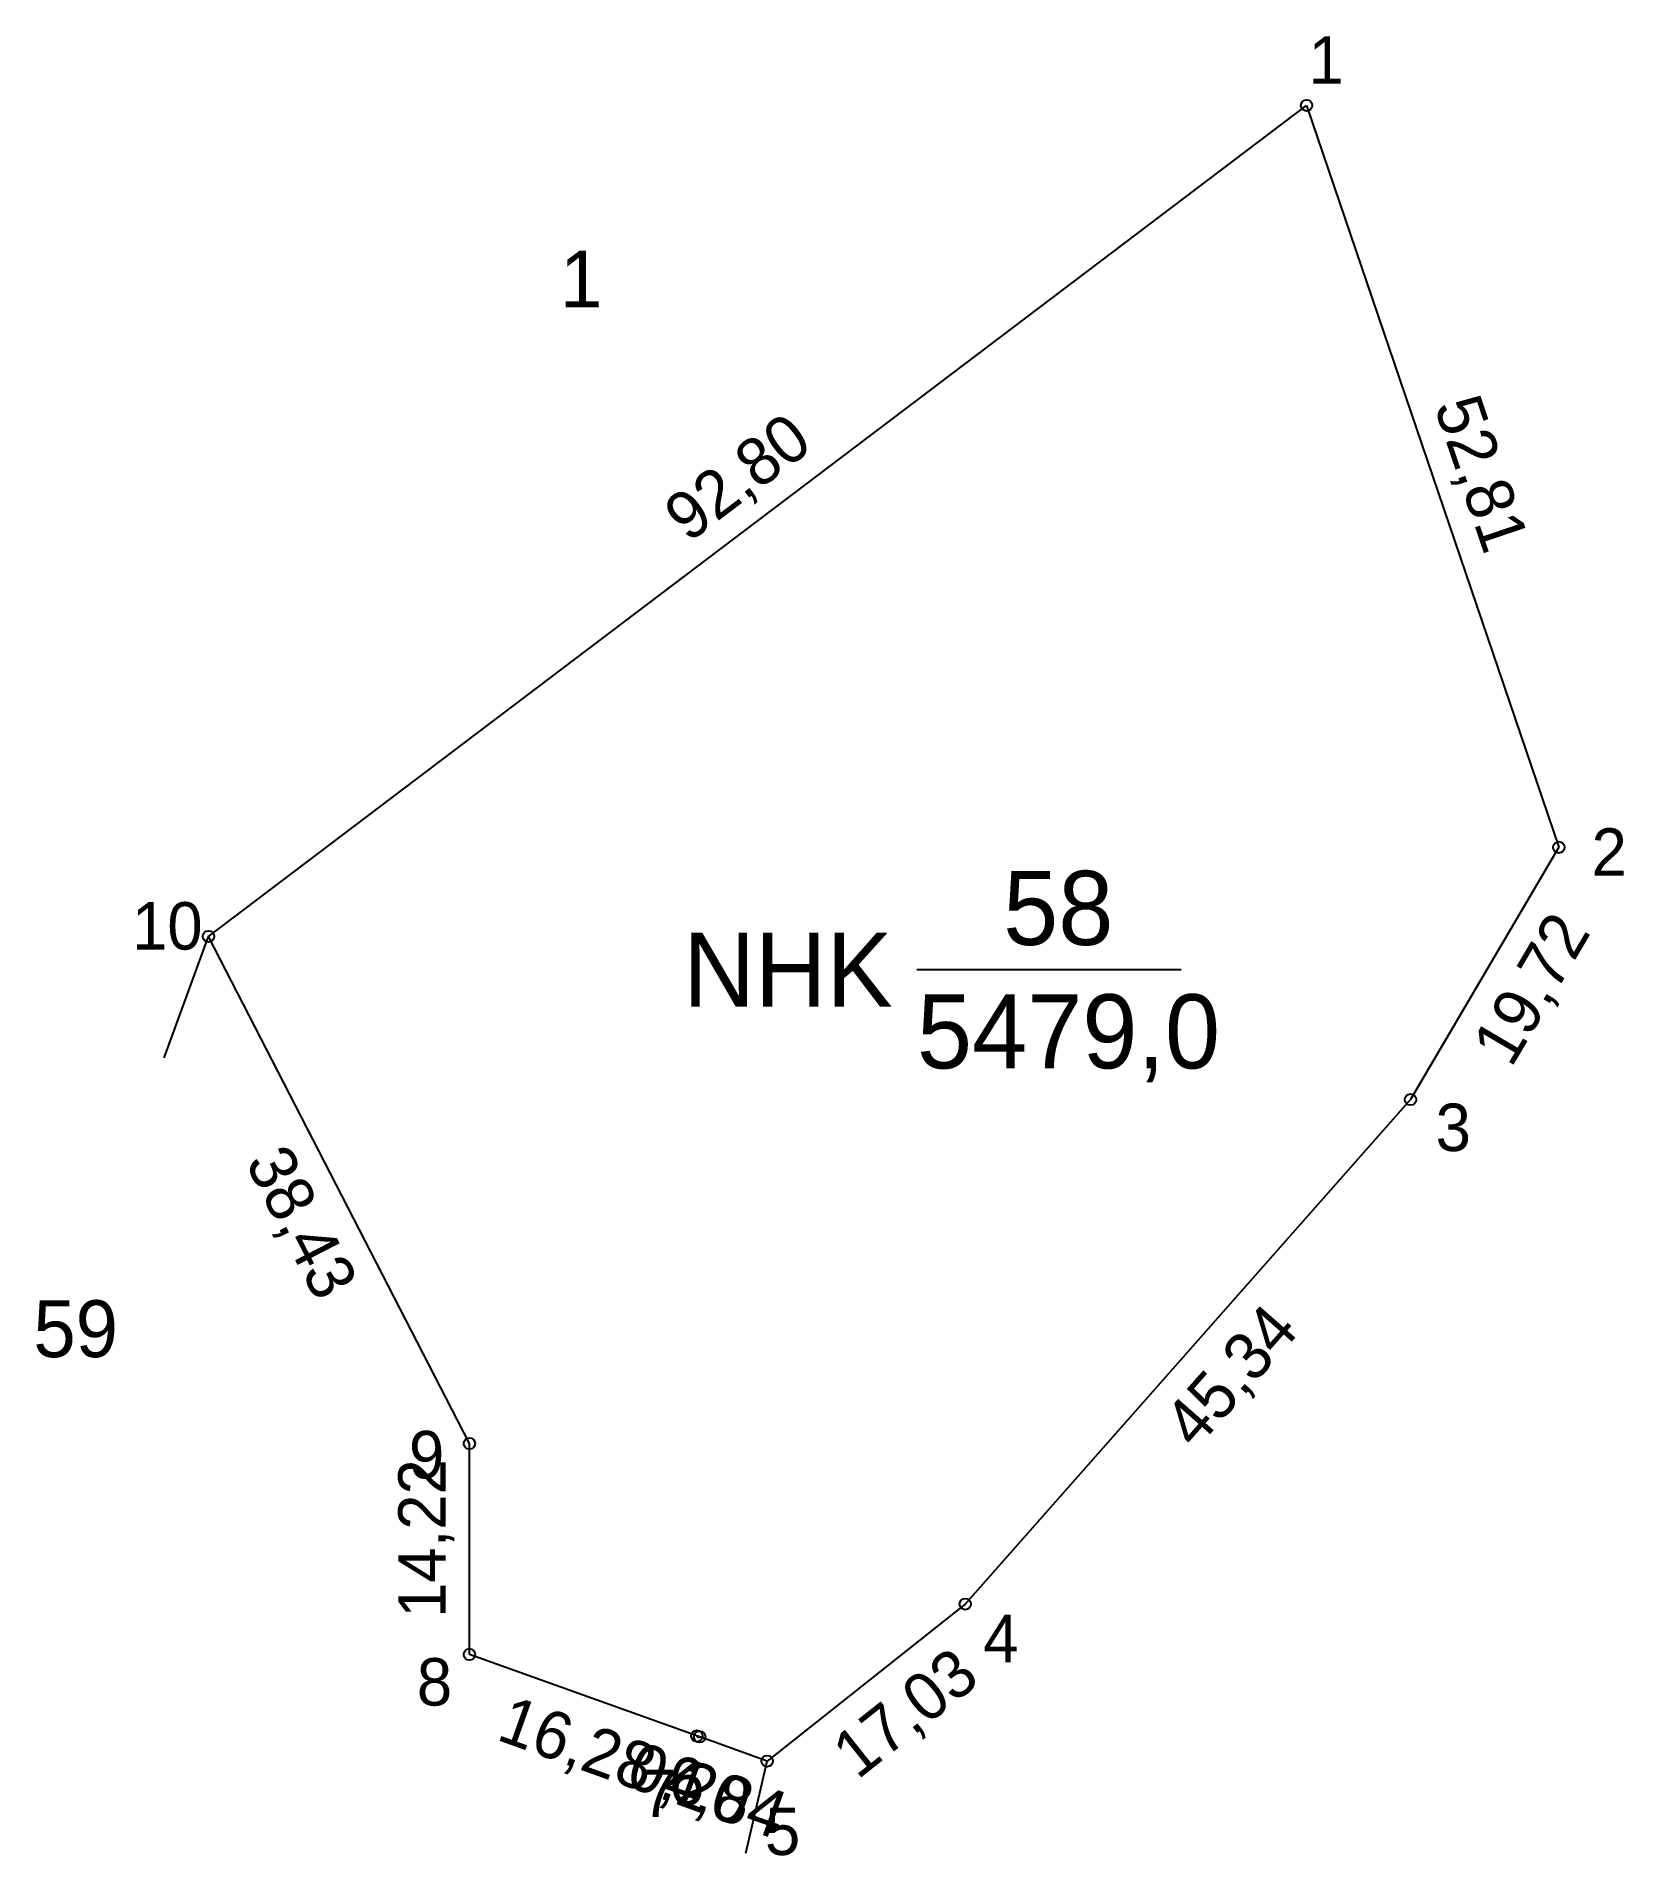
# Model space of a CAD drawing. Extents: x 551712 to 551819, y 1821910 to 1822033.
import ezdxf

# ---------------------------------------------------------------- set-up
doc = ezdxf.new("R2010")
doc.units = 0
for name, color, linetype in [('Level 10', 7, 'Continuous'), ('Level 17', 7, 'Continuous'), ('Level 42', 7, 'Continuous'), ('Level 43', 7, 'Continuous'), ('Level 44', 7, 'Continuous'), ('Level 45', 7, 'Continuous'), ('Level 46', 7, 'Continuous')]:
    doc.layers.add(name, color=color, linetype=linetype)

msp = doc.modelspace()

# ---------------------------------------------------------------- linework, layer by layer
at = {"layer": 'Level 10'}
for p, q in [((551724, 1821972), (551798, 1822028)), ((551798, 1822028), (551815, 1821978)), ((551815, 1821978), (551805, 1821961)), ((551741.58, 1821937.82), (551724, 1821972)), ((551805, 1821961), (551775, 1821927)), ((551741.58, 1821923.6), (551741.58, 1821937.82)), ((551775, 1821927), (551761.65, 1821916.42)), ((551756.91, 1821918.11), (551741.58, 1821923.6)), ((551757.1, 1821918.05), (551756.91, 1821918.11)), ((551761.65, 1821916.42), (551757.1, 1821918.05))]:
    msp.add_line(p, q, dxfattribs=at)
at = {"layer": 'Level 17'}
for centre in [(551798, 1822028), (551815, 1821978), (551724, 1821972), (551805, 1821961), (551741.58, 1821937.82), (551775, 1821927), (551741.58, 1821923.6), (551756.91, 1821918.11), (551757.1, 1821918.05), (551761.65, 1821916.42)]:
    msp.add_circle(centre, 0.383, dxfattribs=at)
at = {"layer": 'Level 44'}
for p, q in [((551721.02, 1821963.82), (551724, 1821972)), ((551756.91, 1821918.11), (551757, 1821918)), ((551756.91, 1821918.11), (551757, 1821918)), ((551757, 1821918), (551757.1, 1821918.05)), ((551757, 1821918), (551757.1, 1821918.05)), ((551760.22, 1821910.22), (551761.65, 1821916.42))]:
    msp.add_line(p, q, dxfattribs=at)
at = {"layer": 'Level 45'}
msp.add_line((551771.74, 1821969.76), (551789.54, 1821969.76), dxfattribs=at)

# ---------------------------------------------------------------- texts
at = {"layer": 'Level 42'}
for s, rotation, p in [('52,81', 288.778, (551806.57, 1822007.75)), ('92,80', 37.1169, (551756.33, 1821998.47)), ('19,72', 59.5345, (551811.78, 1821963.07)), ('38,43', 297.2211, (551726.44, 1821956.77)), ('45,34', 48.5763, (551790.52, 1821937.34)), ('14,22', 90, (551739.98, 1821926.07)), ('17,03', 38.3992, (551767.73, 1821915.12)), ('16,28', 340.323, (551743.31, 1821917.89)), ('0,20', 340.1902, (551751.99, 1821914.79)), ('4,84', 340.3286, (551754.37, 1821913.93))]:
    msp.add_text(s, height=3.195, rotation=rotation, dxfattribs=at).set_placement(p)
at = {"layer": 'Level 43'}
for s, height, p in [('1', 3.2, (551798.13, 1822029.46)), ('2', 3.2, (551817.2, 1821976.08)), ('10', 3.195, (551718.85, 1821971.11)), ('3', 3.2, (551806.69, 1821957.53)), ('9', 3.2, (551737.51, 1821935.47)), ('4', 3.2, (551776.21, 1821923.08)), ('8', 3.2, (551738.04, 1821920.16)), ('7', 3.2, (551753.17, 1821912.64)), ('6', 3.2, (551755.04, 1821913.44)), ('5', 3.2, (551761.5, 1821910.09))]:
    msp.add_text(s, height=height, dxfattribs=at).set_placement(p)
at = {"layer": 'Level 45'}
for s, p in [('58', (551777.55, 1821971.42)), ('NHK', (551756, 1821967.26)), ('5479,0', (551771.74, 1821963.1))]:
    msp.add_text(s, height=4.995, dxfattribs=at).set_placement(p)
at = {"layer": 'Level 46'}
for s, height, p in [('1', 3.83, (551747.69, 1822014.39)), ('59', 3.834, (551712.2, 1821943.64))]:
    msp.add_text(s, height=height, dxfattribs=at).set_placement(p)

doc.saveas('drawing.dxf')
